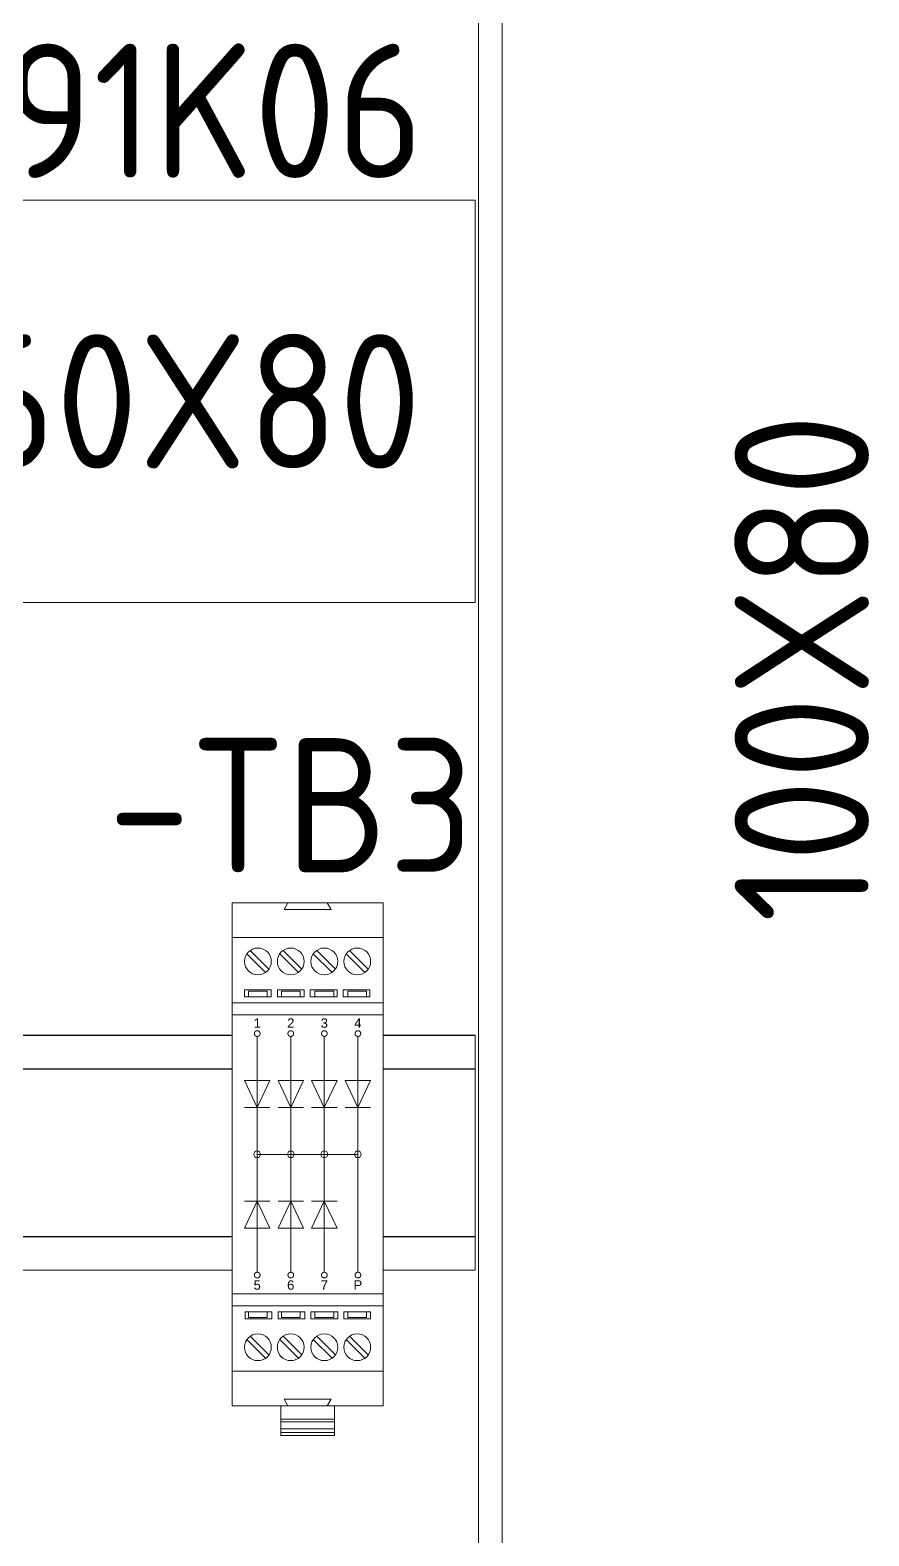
# Model space of a CAD drawing. Header units: millimetres. Extents: x 1359 to 3577, y 1336 to 3557.
# Drawn here: x 2349.8 to 2474.7, y 2277.4 to 2501.9 of the extents above; entities that cross this region are included whole.
import ezdxf
from ezdxf.enums import TextEntityAlignment as Align

# ---------------------------------------------------------------- set-up
doc = ezdxf.new("R2010")
doc.units = ezdxf.units.MM
doc.set_wipeout_variables(frame=1)
doc.layers.add('000-PI-Oprema', color=30, linetype='Continuous', lineweight=5)
doc.layers.add('000-PI-ORMAR', color=2, linetype='Continuous')
doc.layers.add('002-PI-Kabelska kanalica', color=150, linetype='Continuous')
doc.styles.add('PI0', font='isocpeur.ttf', dxfattribs={"width": 0.9})
doc.styles.get("Standard").update_dxf_attribs({"font": 'arial.ttf'})
pattern_1 = [(0, (-48814.915, -30016.7325), (0, 6.985), [5.08, -1.905]), (90, (-48814.915, -30016.7325), (-6.985, 4e-16), [5.08, -1.905])]

msp = doc.modelspace()

# ---------------------------------------------------------------- linework, layer by layer
for p, q in [((1601.07, 2352.06), (2416.07, 2352.06)), ((1601.07, 2347.06), (2416.07, 2347.06)), ((1601.07, 2322.06), (2416.07, 2322.06))]:
    msp.add_line(p, q)
at = {"layer": '000-PI-Oprema', "color": 0, "linetype": 'ByBlock', "lineweight": 0}
for p, q in [((2395.08, 2294.85), (2387.08, 2294.85)), ((2387.08, 2294.85), (2387.08, 2292.84)), ((2395.08, 2294.46), (2387.08, 2294.46)), ((2395.08, 2292.84), (2395.08, 2294.85)), ((2395.08, 2293.41), (2387.08, 2293.41)), ((2395.08, 2292.84), (2387.08, 2292.84)), ((2387.08, 2292.84), (2387.08, 2292.41)), ((2387.08, 2292.41), (2395.08, 2292.41)), ((2395.08, 2292.41), (2387.08, 2292.41)), ((2387.08, 2292.41), (2387.08, 2292.41)), ((2387.08, 2292.41), (2395.08, 2292.41)), ((2395.08, 2292.41), (2387.08, 2292.41)), ((2387.08, 2292.41), (2387.08, 2292.41)), ((2395.08, 2292.84), (2395.08, 2292.41)), ((2395.08, 2292.41), (2395.08, 2292.41)), ((2395.08, 2292.41), (2395.08, 2292.41))]:
    msp.add_line(p, q, dxfattribs=at)
at = {"layer": '000-PI-ORMAR', "color": 0, "linetype": 'ByBlock', "lineweight": 0}
msp.add_line((2420.07, 3351.56), (2420.07, 1461.56), dxfattribs=at)
at = {"layer": '002-PI-Kabelska kanalica', "color": 0, "linetype": 'ByBlock', "lineweight": 0}
for p, q in [((2416.57, 3351.56), (2416.57, 1679.56)), ((1601.07, 2476.56), (2416.07, 2476.56)), ((2416.07, 2476.56), (2416.07, 2416.56)), ((1601.07, 2416.56), (2416.07, 2416.56))]:
    msp.add_line(p, q, dxfattribs=at)
at = {"layer": '002-PI-Kabelska kanalica', "color": 0, "linetype": 'ByBlock', "lineweight": 0, "ltscale": 0.25}
for p, q in [((2416.07, 2317.06), (2416.07, 2352.06)), ((1601.07, 2317.06), (2416.07, 2317.06))]:
    msp.add_line(p, q, dxfattribs=at)

# ---------------------------------------------------------------- texts
at = {"layer": '002-PI-Kabelska kanalica', "color": 0, "linetype": 'ByBlock', "lineweight": 0, "style": 'PI0', "width": 0.9}
for s, p in [('-91K02...-91K06', (2326.06, 2489.9)), ('-TB3', (2388.6, 2386.4))]:
    msp.add_text(s, height=20, dxfattribs=at).set_placement(p, align=Align.MIDDLE)
at = {"layer": '002-PI-Kabelska kanalica', "color": 0, "style": 'PI0', "width": 0.9}
msp.add_text('60X80', height=20, dxfattribs=at).set_placement((2340.5, 2436.56))
msp.add_text('100X80', height=20, rotation=90, dxfattribs=at).set_placement((2474.7, 2368.87))

# ---------------------------------------------------------------- next in the draw order: wipeouts: each hides what was drawn before it
at = {"color": 0, "linetype": 'ByBlock', "lineweight": 0}
msp.add_wipeout([(2379.83, 2371.82), (2402.33, 2371.82), (2402.33, 2296.82), (2379.83, 2296.82)], dxfattribs=at).dxf.layer = '000-PI-Oprema'

# ---------------------------------------------------------------- next in the draw order: hatches: boundary and pattern name
at = {"layer": '000-PI-Oprema', "ltscale": 0.25}
h = msp.add_hatch(dxfattribs=at)
h.set_pattern_fill('ANGLE')
h.set_pattern_definition(pattern_1)
h.paths.add_polyline_path([(2383.58, 2334.82), (2383.58, 2334.32), (2384.08, 2334.32, 0.414214)])
h.paths.add_polyline_path([(2383.58, 2334.82, 0.414214), (2383.08, 2334.32), (2383.58, 2334.32)])
h.paths.add_polyline_path([(2383.58, 2334.32), (2383.08, 2334.32, 0.414214), (2383.58, 2333.82)])
h.paths.add_polyline_path([(2384.08, 2334.32), (2383.58, 2334.32), (2383.58, 2333.82, 0.414214)])
h = msp.add_hatch(dxfattribs=at)
h.set_pattern_fill('ANGLE')
h.set_pattern_definition(pattern_1)
h.paths.add_polyline_path([(2388.58, 2334.82, 0.414214), (2388.08, 2334.32), (2388.58, 2334.32)])
h.paths.add_polyline_path([(2388.58, 2334.82), (2388.58, 2334.32), (2389.08, 2334.32, 0.414214)])
h.paths.add_polyline_path([(2388.08, 2334.32, 0.414214), (2388.58, 2333.82), (2388.58, 2334.32)])
h.paths.add_polyline_path([(2388.58, 2333.82, 0.414214), (2389.08, 2334.32), (2388.58, 2334.32)])
h.paths.add_polyline_path([(2393.08, 2334.32), (2393.58, 2334.32), (2393.58, 2334.82, 0.414214)])
h.paths.add_polyline_path([(2393.58, 2334.82), (2393.58, 2334.32), (2394.08, 2334.32, 0.414214)])
h.paths.add_polyline_path([(2393.58, 2334.32), (2393.08, 2334.32, 0.414214), (2393.58, 2333.82)])
h.paths.add_polyline_path([(2393.58, 2334.32), (2393.58, 2333.82, 0.414214), (2394.08, 2334.32)])
h.paths.add_polyline_path([(2398.58, 2334.32), (2398.58, 2334.82, 0.414214), (2398.08, 2334.32)])
h.paths.add_polyline_path([(2399.08, 2334.32, 0.414214), (2398.58, 2334.82), (2398.58, 2334.32)])
h.paths.add_polyline_path([(2398.58, 2334.32), (2398.08, 2334.32, 0.414214), (2398.58, 2333.82)])
h.paths.add_polyline_path([(2398.58, 2334.32), (2398.58, 2333.82, 0.414214), (2399.08, 2334.32)])

# ---------------------------------------------------------------- next in the draw order: linework, layer by layer
at = {"layer": '000-PI-Oprema', "color": 0, "linetype": 'ByBlock', "lineweight": 0}
for p, q in [((2379.83, 2371.82), (2388.16, 2371.82)), ((2379.83, 2366.62), (2379.83, 2371.82)), ((2387.58, 2370.82), (2388.16, 2371.82)), ((2394.58, 2370.82), (2387.58, 2370.82)), ((2388.16, 2371.82), (2388.16, 2371.82)), ((2388.16, 2371.82), (2394, 2371.82)), ((2390.31, 2371.82), (2390.31, 2371.82)), ((2394, 2371.82), (2402.33, 2371.82)), ((2394, 2371.82), (2394.58, 2370.82)), ((2402.33, 2371.82), (2402.33, 2366.62)), ((2379.83, 2366.62), (2402.33, 2366.62)), ((2379.83, 2366.62), (2379.83, 2356.92)), ((2402.33, 2356.92), (2402.33, 2366.62)), ((2384.83, 2361.43), (2382.04, 2364.21)), ((2382.54, 2364.71), (2385.32, 2361.92)), ((2389.73, 2361.43), (2386.94, 2364.21)), ((2387.44, 2364.71), (2390.22, 2361.92)), ((2394.73, 2361.43), (2391.94, 2364.21)), ((2392.44, 2364.71), (2395.22, 2361.92)), ((2399.63, 2361.43), (2396.84, 2364.21)), ((2397.34, 2364.71), (2400.12, 2361.92)), ((2385.32, 2361.92), (2385.32, 2361.92)), ((2391.58, 2363.07), (2391.58, 2363.07)), ((2379.83, 2356.92), (2379.83, 2355.12)), ((2379.83, 2356.92), (2402.33, 2356.92)), ((2381.68, 2358.82), (2381.68, 2357.82)), ((2385.68, 2358.82), (2381.68, 2358.82)), ((2381.68, 2357.82), (2385.68, 2357.82)), ((2382.28, 2358.65), (2382.28, 2357.82)), ((2385.08, 2358.65), (2382.28, 2358.65)), ((2385.08, 2357.82), (2385.08, 2358.65)), ((2385.68, 2357.82), (2385.68, 2358.82)), ((2390.58, 2358.82), (2386.58, 2358.82)), ((2386.58, 2358.82), (2386.58, 2357.82)), ((2386.58, 2357.82), (2390.58, 2357.82)), ((2387.18, 2358.65), (2387.18, 2357.82)), ((2389.98, 2358.65), (2387.18, 2358.65)), ((2389.98, 2357.82), (2389.98, 2358.65)), ((2390.58, 2357.82), (2390.58, 2358.82)), ((2391.48, 2358.82), (2391.48, 2357.82)), ((2395.48, 2358.82), (2391.48, 2358.82)), ((2391.48, 2357.82), (2395.48, 2357.82)), ((2392.18, 2358.65), (2392.18, 2357.82)), ((2394.98, 2358.65), (2392.18, 2358.65)), ((2394.98, 2357.82), (2394.98, 2358.65)), ((2395.48, 2357.82), (2395.48, 2358.82)), ((2396.38, 2358.82), (2396.38, 2357.82)), ((2400.38, 2358.82), (2396.38, 2358.82)), ((2396.38, 2357.82), (2400.38, 2357.82)), ((2397.08, 2358.65), (2397.08, 2357.82)), ((2399.88, 2358.65), (2397.08, 2358.65)), ((2399.88, 2357.82), (2399.88, 2358.65)), ((2400.38, 2357.82), (2400.38, 2358.82)), ((2402.33, 2355.12), (2402.33, 2356.92)), ((2379.83, 2313.52), (2379.83, 2355.12)), ((2379.83, 2355.12), (2379.83, 2355.12)), ((2402.33, 2355.12), (2379.83, 2355.12)), ((2402.33, 2355.12), (2402.33, 2313.52)), ((2402.33, 2355.12), (2402.33, 2355.12)), ((2379.83, 2313.52), (2379.83, 2311.72)), ((2379.83, 2313.52), (2402.33, 2313.52)), ((2402.33, 2311.72), (2402.33, 2313.52)), ((2402.33, 2311.72), (2379.83, 2311.72)), ((2379.83, 2311.72), (2379.83, 2302.01)), ((2381.78, 2310.82), (2381.78, 2309.82)), ((2385.78, 2310.82), (2381.78, 2310.82)), ((2381.78, 2309.82), (2385.78, 2309.82)), ((2382.28, 2310.82), (2382.28, 2309.99)), ((2382.28, 2309.99), (2385.08, 2309.99)), ((2385.08, 2309.99), (2385.08, 2310.82)), ((2385.78, 2309.82), (2385.78, 2310.82)), ((2386.68, 2310.82), (2386.68, 2309.82)), ((2390.68, 2310.82), (2386.68, 2310.82)), ((2386.68, 2309.82), (2390.68, 2309.82)), ((2387.18, 2310.82), (2387.18, 2309.99)), ((2387.18, 2309.99), (2389.98, 2309.99)), ((2389.98, 2309.99), (2389.98, 2310.82)), ((2390.68, 2309.82), (2390.68, 2310.82)), ((2391.58, 2310.82), (2391.58, 2309.82)), ((2395.58, 2310.82), (2391.58, 2310.82)), ((2391.58, 2309.82), (2395.58, 2309.82)), ((2392.18, 2310.82), (2392.18, 2309.99)), ((2392.18, 2309.99), (2394.98, 2309.99)), ((2394.98, 2309.99), (2394.98, 2310.82)), ((2395.58, 2309.82), (2395.58, 2310.82)), ((2396.48, 2310.82), (2396.48, 2309.82)), ((2400.48, 2310.82), (2396.48, 2310.82)), ((2396.48, 2309.82), (2400.48, 2309.82)), ((2397.08, 2310.82), (2397.08, 2309.99)), ((2397.08, 2309.99), (2399.88, 2309.99)), ((2399.88, 2309.99), (2399.88, 2310.82)), ((2400.48, 2309.82), (2400.48, 2310.82)), ((2402.33, 2302.01), (2402.33, 2311.72)), ((2384.83, 2303.93), (2382.04, 2306.71)), ((2382.54, 2307.21), (2385.32, 2304.42)), ((2389.73, 2303.93), (2386.94, 2306.71)), ((2387.44, 2307.21), (2390.22, 2304.42)), ((2394.73, 2303.93), (2391.94, 2306.71)), ((2392.44, 2307.21), (2395.22, 2304.42)), ((2395.58, 2305.57), (2395.58, 2305.57)), ((2399.63, 2303.93), (2396.84, 2306.71)), ((2397.34, 2307.21), (2400.12, 2304.42)), ((2402.33, 2302.01), (2379.83, 2302.01)), ((2379.83, 2296.82), (2379.83, 2302.01)), ((2402.33, 2302.01), (2402.33, 2296.82)), ((2379.83, 2296.82), (2388.16, 2296.82)), ((2387.08, 2296.82), (2387.08, 2294.85)), ((2388.16, 2296.82), (2387.58, 2297.82)), ((2387.58, 2297.82), (2394.58, 2297.82)), ((2394, 2296.82), (2388.16, 2296.82)), ((2388.16, 2296.82), (2388.16, 2296.82)), ((2390.31, 2296.82), (2390.31, 2296.82)), ((2391.85, 2296.82), (2391.85, 2296.82)), ((2394.58, 2297.82), (2394, 2296.82)), ((2394, 2296.82), (2402.33, 2296.82)), ((2394, 2296.82), (2394, 2296.82)), ((2395.08, 2296.82), (2395.08, 2294.85))]:
    msp.add_line(p, q, dxfattribs=at)
at = {"layer": '000-PI-Oprema', "color": 0, "linetype": 'ByBlock', "lineweight": 0, "ltscale": 0.25}
for p, q in [((2383.58, 2334.32), (2383.58, 2351.89)), ((2388.58, 2334.32), (2388.58, 2351.89)), ((2393.58, 2334.32), (2393.58, 2351.89)), ((2398.58, 2334.32), (2398.58, 2351.89)), ((2385.48, 2345.32), (2381.68, 2345.32)), ((2383.58, 2341.32), (2381.68, 2345.32)), ((2385.48, 2345.32), (2383.58, 2341.32)), ((2390.48, 2345.32), (2386.68, 2345.32)), ((2388.58, 2341.32), (2386.68, 2345.32)), ((2390.48, 2345.32), (2388.58, 2341.32)), ((2395.48, 2345.32), (2391.68, 2345.32)), ((2393.58, 2341.32), (2391.68, 2345.32)), ((2395.48, 2345.32), (2393.58, 2341.32)), ((2400.48, 2345.32), (2396.68, 2345.32)), ((2398.58, 2341.32), (2396.68, 2345.32)), ((2400.48, 2345.32), (2398.58, 2341.32)), ((2385.48, 2341.32), (2381.68, 2341.32)), ((2390.48, 2341.32), (2386.68, 2341.32)), ((2391.08, 2341.56), (2391.08, 2341.56)), ((2395.48, 2341.32), (2391.68, 2341.32)), ((2400.48, 2341.32), (2396.68, 2341.32)), ((2383.58, 2334.32), (2398.58, 2334.32)), ((2383.58, 2334.32), (2383.58, 2316.74)), ((2388.58, 2334.32), (2388.58, 2316.74)), ((2393.58, 2334.32), (2393.58, 2316.74)), ((2398.58, 2334.32), (2398.58, 2316.74)), ((2385.48, 2327.32), (2381.68, 2327.32)), ((2383.58, 2327.32), (2381.68, 2323.32)), ((2385.48, 2323.32), (2383.58, 2327.32)), ((2390.48, 2327.32), (2386.68, 2327.32)), ((2388.58, 2327.32), (2386.68, 2323.32)), ((2390.48, 2323.32), (2388.58, 2327.32)), ((2395.48, 2327.32), (2391.68, 2327.32)), ((2393.58, 2327.32), (2391.68, 2323.32)), ((2395.48, 2323.32), (2393.58, 2327.32)), ((2385.48, 2323.32), (2381.68, 2323.32)), ((2390.48, 2323.32), (2386.68, 2323.32)), ((2395.48, 2323.32), (2391.68, 2323.32))]:
    msp.add_line(p, q, dxfattribs=at)
at = {"layer": '000-PI-Oprema', "color": 0, "linetype": 'ByBlock', "lineweight": 0, "ltscale": 0.25, "const_width": 0.15}
for points in [[(2383.16, 2352.32, -1), (2384.01, 2352.32, -1)], [(2388.16, 2352.32, -1), (2389.01, 2352.32, -1)], [(2393.16, 2352.32, -1), (2394.01, 2352.32, -1)], [(2398.16, 2352.32, -1), (2399.01, 2352.32, -1)], [(2383.16, 2316.32, 1), (2384.01, 2316.32, 1)], [(2388.16, 2316.32, 1), (2389.01, 2316.32, 1)], [(2393.16, 2316.32, 1), (2394.01, 2316.32, 1)], [(2398.16, 2316.32, 1), (2399.01, 2316.32, 1)]]:
    msp.add_lwpolyline(points, format="xyb", close=True, dxfattribs=at)
at = {"layer": '000-PI-Oprema', "color": 0, "linetype": 'ByBlock', "lineweight": 0, "ltscale": 0.25}
for centre in [(2383.58, 2334.32), (2388.58, 2334.32), (2393.58, 2334.32), (2398.58, 2334.32)]:
    msp.add_circle(centre, 0.5, dxfattribs=at)
at = {"layer": '000-PI-Oprema', "color": 0, "linetype": 'ByBlock', "lineweight": 0}
for centre, start, end in [((2383.68, 2363.07), 90, 270), ((2383.68, 2363.07), 270, 90), ((2388.58, 2363.07), 0, 180), ((2393.58, 2363.07), 0, 180), ((2398.48, 2363.07), 90, 270), ((2398.48, 2363.07), 270, 90), ((2388.58, 2363.07), 180, 0), ((2393.58, 2363.07), 180, 0), ((2383.68, 2305.57), 90, 270), ((2383.68, 2305.57), 270, 90), ((2388.58, 2305.57), 0, 180), ((2393.58, 2305.57), 0, 180), ((2398.48, 2305.57), 90, 270), ((2398.48, 2305.57), 270, 90), ((2388.58, 2305.57), 180, 0), ((2393.58, 2305.57), 180, 0)]:
    msp.add_arc(centre, 2, start, end, dxfattribs=at)

# ---------------------------------------------------------------- next in the draw order: texts
at = {"layer": '000-PI-Oprema', "color": 0, "linetype": 'ByBlock', "lineweight": 0, "ltscale": 0.25}
for s, p in [('1', (2383.58, 2352.77)), ('2', (2388.58, 2352.77)), ('3', (2393.58, 2352.77)), ('4', (2398.58, 2352.77)), ('5', (2383.58, 2313.72)), ('6', (2388.58, 2313.72)), ('7', (2393.58, 2313.72)), ('P', (2398.58, 2313.72))]:
    msp.add_text(s, height=1.4, dxfattribs=at).set_placement(p, align=Align.BOTTOM_CENTER)

doc.saveas('drawing.dxf')
